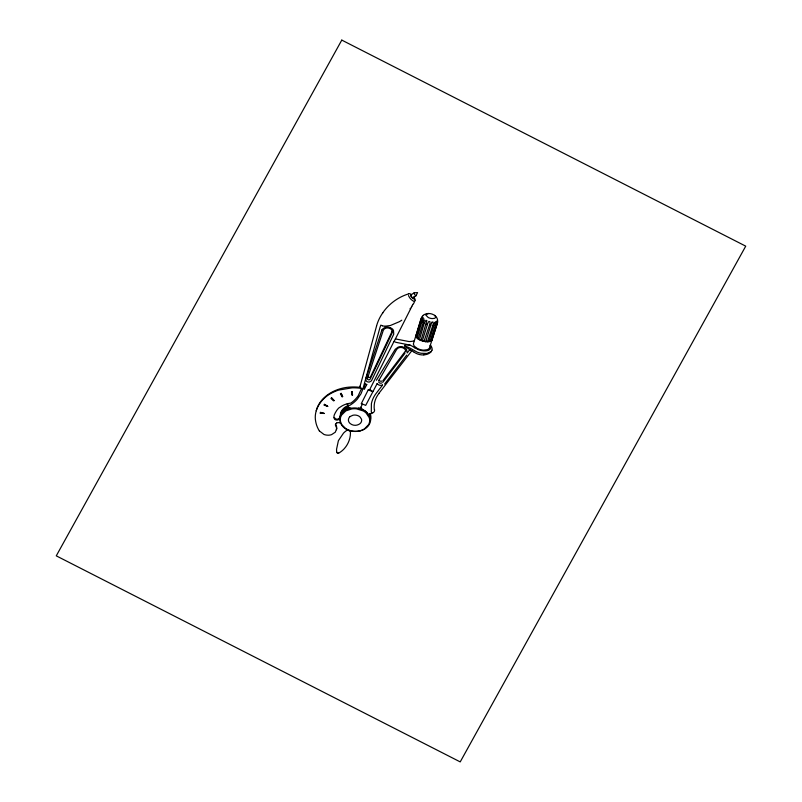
<?xml version="1.0" encoding="UTF-8"?>
<svg xmlns="http://www.w3.org/2000/svg" width="802" height="802" viewBox="0 0 802 802"><rect width="100%" height="100%" fill="white"/><g stroke="black" fill="none" stroke-linecap="round" stroke-linejoin="round"><path stroke-width="1.2" d="M436.679 322.173L436.699 321.341M436.689 321.672L436.679 322.344M436.679 322.474L436.639 323.176A6.917 6.677 -20.8 0 1 436.358 324.62A4.2 4.06 -20.8 0 1 435.576 324.99L430.343 341.281A2.035 1.975 -20.8 0 0 429.281 340.96M364.88 384.238L364.329 389.341L366.775 384.469L364.91 384.058L366.755 384.639M340.629 413.742L339.918 417.541A9.764 9.434 -20.8 0 0 339.767 419.536C341.472 436.368 372.198 435.145 370.684 417.281A10.015 9.674 -20.8 0 0 370.394 413.702M370.253 421.09L369.963 417.441L367.296 413.01A15.609 15.088 -20.8 0 0 364.76 410.804L359.085 408.408A19.328 18.677 -20.8 0 0 358.564 408.288L358.885 408.288M367.446 378.514L367.577 379.236A1.594 1.534 -20.8 0 0 369.602 379.677M427.476 324.259L422.253 341L425.682 341.722A13.684 13.223 -20.8 0 0 427.656 341.792L428.027 341.772A9.644 9.313 -20.8 0 0 428.819 341.682L434.042 325.361A8.301 8.02 -20.8 0 0 434.183 324.83L434.534 322.845A7.168 6.927 -20.8 0 1 434.634 322.324M360.098 386.173L360.018 386.634A1.293 1.253 -20.8 0 0 360.168 387.356A3.218 3.118 -20.8 0 0 361.582 388.419A53.052 51.268 -20.8 0 0 352.068 387.847L338.574 390.103A39.829 38.496 -20.8 0 0 333.221 392.268C322.224 397.231 313.171 409.02 315.687 421.521A27.88 26.937 -20.8 0 0 319.356 430.925M334.023 415.807C333.863 415.416 337.321 407.787 340.449 406.935A20.1 19.418 -20.8 0 1 345.712 404.248A27.278 26.356 -20.8 0 1 350.835 403.115A27.699 26.767 -20.8 0 0 358.253 395.667L361.532 388.569A5.293 5.123 -20.8 0 0 362.865 389.01L361.02 393.732L357.311 399.135A29.684 28.692 -20.8 0 1 350.023 405.19A3.729 3.599 -20.8 0 1 349.03 405.401L347.587 404.9A3.078 2.977 -20.8 0 1 347.236 403.807M352.499 395.055L352.208 391.546L351.517 391.927L351.877 395.075L352.499 395.055L352.208 391.546M405.632 351.827C406.333 347.416 398.584 345.652 396.499 349.692L378.714 380.639M319.356 430.925L323.938 434.433A12.431 12.01 -20.8 0 0 326.745 435.115L328.178 435.205A10.125 9.784 -20.8 0 0 331.617 434.614L335.286 432.198L336.629 428.799M342.634 396.639L341.121 393.351L340.469 393.882L342.063 396.82L342.634 396.639L341.121 393.351M340.399 414.955L341.572 411.857L344.028 408.98A13.434 12.982 -20.8 0 1 348.449 406.434M340.148 416.318L341.311 413.23L343.617 410.474A13.373 12.922 -20.8 0 1 347.517 408.038A14.125 13.644 -20.8 0 1 347.787 407.927L349.05 407.486M339.827 418.203L338.153 419.857A3.699 3.579 -20.8 0 1 336.75 420.068L335.888 419.917A3.799 3.669 -20.8 0 1 334.635 419.256C333.221 416.98 333.632 415.366 335.046 418.504A3.88 3.749 -20.8 0 0 336.068 419.005L336.359 419.075A3.569 3.449 -20.8 0 0 338.454 418.915C341.141 417.461 340.409 413.21 343.406 411.697A13.734 13.273 -20.8 0 1 347.306 409.251M334.083 400.569L331.517 397.792L330.975 398.464L333.622 400.88L334.083 400.569L331.517 397.792M327.727 406.383L324.409 404.358L324.028 405.13L327.727 406.383L324.409 404.358M324.158 413.461L320.459 412.318L320.259 413.14L324.158 413.461L320.259 413.14M316.219 410.794C320.158 395.867 336.218 387.657 350.765 387.035A52.18 50.426 -20.8 0 1 360.178 387.366M360.138 386.053L376.569 325.963M431.386 323.386L425.682 341.722M362.865 389.01L379.988 327.507L380.82 325.121L382.404 325.843M360.038 386.384L359.747 387.316M431.416 323.286L432.077 321.913M435.616 324.88L435.516 321.672M429.501 325.091L424.078 341.111A1.915 1.855 -20.8 0 0 422.724 340.75L420.96 340.539L426.895 320.589M416.007 335.216L413.481 343.567A2.045 1.975 -20.8 0 0 413.401 344.108L414.183 346.083L417.271 348.399A16.01 15.469 -20.8 0 0 420.078 349.532A14.747 14.256 -20.8 0 0 423.807 350.133L427.616 349.632L429.331 348.329L437.621 322.384A6.035 5.835 -20.8 0 0 437.671 321.381L437.611 320.369M416.078 335.015L420.88 319.106A5.714 5.524 -20.8 0 1 421.261 318.183L421.651 317.371A5.464 5.283 -20.8 0 1 422.153 316.549M422.784 317.141L422.103 317.622A3.98 3.85 -20.8 0 0 421.822 317.943L421.782 317.993A5.604 5.413 -20.8 0 0 420.9 319.757L415.947 336.088A3.228 3.118 -20.8 0 0 416.388 337.181A5.293 5.123 -20.8 0 0 416.92 337.913A8.331 8.06 -20.8 0 0 418.153 338.995L419.145 339.647A14.917 14.416 -20.8 0 0 420.96 340.539M416.378 337.191L421.341 320.83A7.068 6.827 -20.8 0 1 421.842 319.627L422.363 318.715M423.887 318.725L423.115 319.266A5.814 5.624 -20.8 0 0 421.952 321.552L417.05 337.903A2.135 2.065 -20.8 0 1 418.042 338.143A1.434 1.383 -20.8 0 1 418.343 338.344M418.143 338.995L423.165 322.615A8.632 8.341 -20.8 0 1 423.255 322.324L423.877 320.84M426.073 320.209L424.318 322.855L419.456 339.557M427.486 341.612L433.14 324.419A6.937 6.707 -20.8 0 0 433.27 323.427L432.98 321.973M429.521 325.031L429.922 323.627A8.281 8 -20.8 0 0 430.012 323.166L429.932 321.612M430.343 341.281A4.2 4.06 -20.8 0 0 431.115 340.89L436.358 324.62M437.16 323.868L431.917 340.108A2.617 2.526 -20.8 0 1 431.105 340.88M367.446 378.504L383.155 330.715A3.439 3.328 -20.8 0 1 383.316 330.294C385.311 325.863 393.993 328.158 392.028 333.181L370.153 379.176M336.67 422.995L335.437 424.469A1.995 1.925 -20.8 0 0 335.697 425.792A5.935 5.734 -20.8 0 1 336.479 429.732M424.268 319.928L423.947 320.68M393.932 341.431L394.534 341.682A6.336 6.125 -20.8 0 0 396.589 342.454L410.012 345.101A28.872 27.91 -20.8 0 1 414.774 347.797M393.582 342.253L369.742 389.541A2.366 2.286 -20.8 0 1 368.198 389.902M371.587 380.549L393.742 334.163L393.481 330.464A6.496 6.276 -20.8 0 0 392.519 329.02L390.103 327.477M370.454 376.96L392.178 331.196M410.865 295.006L414.083 292.84L414.153 293.562A5.905 5.704 -20.8 0 0 415.286 295.286L415.977 295.758L417.581 292.59L414.153 292.82M360.74 407.456L362.434 404.118M412.819 304.519L394.434 340.85A1.123 1.083 -20.8 0 1 393.993 341.291M381.932 329.963L365.732 379.135L366.133 380.8A3.118 3.018 -20.8 0 0 367.757 381.912L368.278 382.013A3.88 3.749 -20.8 0 0 369.612 381.952L371.266 380.97M368.609 424.609L364.459 428.89A14.767 14.276 -20.8 0 1 360.208 430.724M341.482 415.205L345.792 410.915L351.817 408.92A20.271 19.589 -20.8 0 1 356.299 408.809L363.346 410.965A16.14 15.599 -20.8 0 1 366.053 412.97L369.211 417.581A9.193 8.892 -20.8 0 1 368.619 424.619M422.433 318.605L422.834 317.923A3.168 3.068 -20.8 0 0 422.995 317.602M411.476 306.655L411.717 306.294M412.97 304.259C415.997 301.081 413.371 301.783 411.015 299.357A17.724 17.123 -20.8 0 1 409.371 297.251L408.479 295.567M376.399 380.308L395.236 349.301L398.003 347.216A8.421 8.14 -20.8 0 1 399.857 346.695L402.353 346.705L405.231 347.988A6.316 6.105 -20.8 0 1 406.554 349.461L407.226 352.96L409.812 349.602L410.303 349.883M376.579 325.853A42.877 41.433 -20.8 0 1 382.494 313.251L382.785 312.79M410.073 308.78L410.423 308.249M382.474 313.241L384.188 310.855A47.428 45.834 -20.8 0 1 388.579 305.873L391.055 303.587A48.11 46.486 -20.8 0 1 408.589 293.863M383.045 380.489L405.06 351.557M382.815 382.333L404.92 353.351M384.589 384.078L406.714 355.116M382.534 385.1L376.198 393.341A25.233 24.381 -20.8 0 0 371.396 403.647L371.296 412.027A4.471 4.321 -20.8 0 0 371.597 412.509L372.389 413.08L368.97 414.153M378.885 393.381L411.827 350.715L413.952 352.088M422.343 316.309L422.353 316.299A7.408 7.158 -20.8 0 1 422.975 315.647L423.286 315.366M412.92 297.803L416.017 295.727M401.782 320.198L399.867 321.422M428.98 321.341L428.047 322.635A8.762 8.461 -20.8 0 0 427.907 322.975L427.366 324.609L426.042 324.138M347.607 429.832L345.742 431.145A23.278 22.496 -20.8 0 0 343.497 433.14L338.404 440.669L336.559 449.23A19.699 19.037 -20.8 0 0 336.74 452.037L336.83 452.298A1.734 1.674 -20.8 0 0 338.544 453.09L338.895 453.01A21.423 20.702 -20.8 0 0 343.837 449.12A22.967 22.195 -20.8 0 0 344.389 448.539C348.649 443.767 350.995 437.22 350.324 430.824M399.436 321.672L390.534 325.432M404.83 345.221L405.21 345.101A5.454 5.263 -20.8 0 1 405.762 345L406.815 344.9A14.386 13.905 -20.8 0 1 407.927 344.89L408.429 344.91A11.799 11.408 -20.8 0 1 410.022 345.101M340.469 393.882L341.05 393.702M390.063 325.552L385.251 326.203M360.208 430.724L358.173 431.135A18.737 18.105 -20.8 0 1 349.792 430.433A17.032 16.461 -20.8 0 1 345.522 428.368L341.973 424.87A9.814 9.484 -20.8 0 1 341.411 415.165M349.411 430.784L350.013 430.734M423.877 354.925L423.366 354.945A15.629 15.108 -20.8 0 1 414.173 352.218M351.517 391.927L352.148 391.907M432.859 325.452L433.541 325.411A9.804 9.474 -20.8 0 0 434.042 325.361M428.619 313.492L425.792 314.685A1.083 1.043 -20.8 0 0 425.752 315.016L428.218 317.502A10.927 10.556 -20.8 0 0 429.972 318.183A10.045 9.704 -20.8 0 0 432.278 318.574L434.614 318.344L435.707 317.422A1.083 1.053 -20.8 0 0 435.757 317.051L434.874 315.607A5.814 5.614 -20.8 0 0 434.012 314.985L432.499 314.244A12.481 12.06 -20.8 0 0 430.323 313.642L428.619 313.492A8.291 8.01 -20.8 0 0 423.245 315.316M358.484 408.288L357.702 408.218A19.168 18.526 -20.8 0 0 351.697 408.148L350.795 408.218A18.276 17.664 -20.8 0 0 347.296 409.231M384.83 326.193L382.755 325.933M430.764 325.351L429.491 325.151M369.722 389.531L370.364 389.752M370.243 389.712L370.323 389.732A5.434 5.243 -20.8 0 0 372.78 391.516M348.359 430.153L348.89 430.674M372.76 391.587L368.188 389.962L361.231 403.777A25.995 25.113 -20.8 0 1 365.702 405.391L377.191 383.516M410.624 350.063L411.777 350.695M424.188 323.256L423.165 322.615M362.614 409.461L363.386 409.922A15.428 14.907 -20.8 0 1 367.607 413.18M414.774 347.807L418.925 349.873A21.143 20.431 -20.8 0 0 421.722 350.604C424.749 351.146 430.113 351.426 430.905 347.567A4.541 4.391 -20.8 0 0 430.133 345.732M434.604 315.376L435.075 315.747A8.361 8.08 -20.8 0 1 435.757 316.389L436.108 316.8A7.659 7.408 -20.8 0 1 437.421 319.266L437.511 319.597M430.343 345.181L430.915 345.852M437.1 320.77L437.371 321.502M404.619 345.802L405.742 346.755A39.168 37.854 -20.8 0 0 409.802 349.612M411.316 296.419L411.857 297.111A2.476 2.396 -20.8 0 0 412.679 297.813M413.922 297.131L414.183 297.552A5.825 5.634 -20.8 0 1 415.125 300.098M347.587 404.9L349.131 407.627M410.825 295.697L411.266 296.539A9.814 9.484 -20.8 0 0 412.569 298.154L414.043 299.066L414.293 298.284A5.073 4.902 -20.8 0 0 413.762 297.241M437.541 319.747L437.481 319.868M437.411 321.792L437.421 321.933A5.464 5.283 -20.8 0 1 437.15 323.868M369.141 414.103A10.175 9.835 -20.8 0 1 370.424 419.867M431.205 351.707A9.885 9.554 -20.8 0 1 423.877 354.805M431.897 350.203A4.221 4.08 -20.8 0 1 431.095 351.607L426.955 353.461L421.14 353.261A23.669 22.867 -20.8 0 1 417.08 352.098L411.326 348.84A30.907 29.864 -20.8 0 0 404.86 346.053M374.534 409.652A3.018 2.917 -20.8 0 1 372.89 412.829M374.333 409.682A21.854 21.123 -20.8 0 1 378.955 393.431M431.015 346.143A5.103 4.932 -20.8 0 1 432.017 350.223M413.962 340.9A18.837 18.205 -20.8 0 1 408.96 341.552L396.8 339.186A6.135 5.935 -20.8 0 0 395.336 339.066M381.832 382.955A2.446 2.366 -20.8 0 1 378.624 381.963M415.035 300.279A2.657 2.576 -20.8 0 1 414.724 301.351M340.409 413.632A11.739 11.348 -20.8 0 1 347.968 405.652M369.862 413.872A9.925 9.594 -20.8 0 1 370.564 418.504M338.634 453.13A1.484 1.434 -20.8 0 1 336.78 452.258M408.579 293.732A3.429 3.318 -20.8 0 1 411.316 294.514M350.705 408.118A2.185 2.115 -20.8 0 1 349.241 407.867M360.86 407.596A2.506 2.416 -20.8 0 1 358.895 408.178M362.684 409.311A4.17 4.03 -20.8 0 1 360.72 407.276M336.66 428.809A5.925 5.734 -20.8 0 0 335.837 424.9A2.095 2.025 -20.8 0 1 335.587 424.027M432.128 339.667A1.985 1.915 -20.8 0 1 431.917 340.108A2.135 2.055 -20.8 0 0 431.406 339.978M411.386 296.209A2.105 2.035 -20.8 0 1 410.764 295.236M336.68 423.005A3.599 3.479 -20.8 0 1 340.66 423.476M382.474 384.96A4.251 4.11 -20.8 0 1 377.161 383.536M430.343 341.291A6.857 6.627 -20.8 0 1 428.819 341.672M415.957 335.426A2.135 2.065 -20.8 0 0 415.947 336.088A2.115 2.045 -20.8 0 1 416.649 336.299M381.862 329.913A6.616 6.396 -20.8 0 1 390.023 327.637M420.89 319.757A2.005 1.935 -20.8 0 1 420.86 319.366M421.902 321.532A5.363 5.183 -20.8 0 1 421.331 320.83M381.993 381.04A2.767 2.677 -20.8 0 1 378.905 380.278M419.476 339.667A1.664 1.604 -20.8 0 1 421.05 340.138M370.233 377.201A1.534 1.484 -20.8 0 1 368.098 376.93M425.792 341.301A1.614 1.554 -20.8 0 1 427.396 341.692M341.782 40.1L56.27 555.846L460.218 761.9L745.73 246.154L341.782 40.1M350.073 416.559L349.832 416.769A4.531 4.381 -20.8 0 0 349.542 422.915L350.263 423.586A7.679 7.418 -20.8 0 0 358.674 424.489L359.777 423.807A4.421 4.271 -20.8 0 0 361.542 419.286L360.158 417.13A6.837 6.606 -20.8 0 0 357.381 415.476A8.381 8.09 -20.8 0 0 354.775 415.055A8.782 8.491 -20.8 0 0 352.87 415.266L350.073 416.559"/></g></svg>
